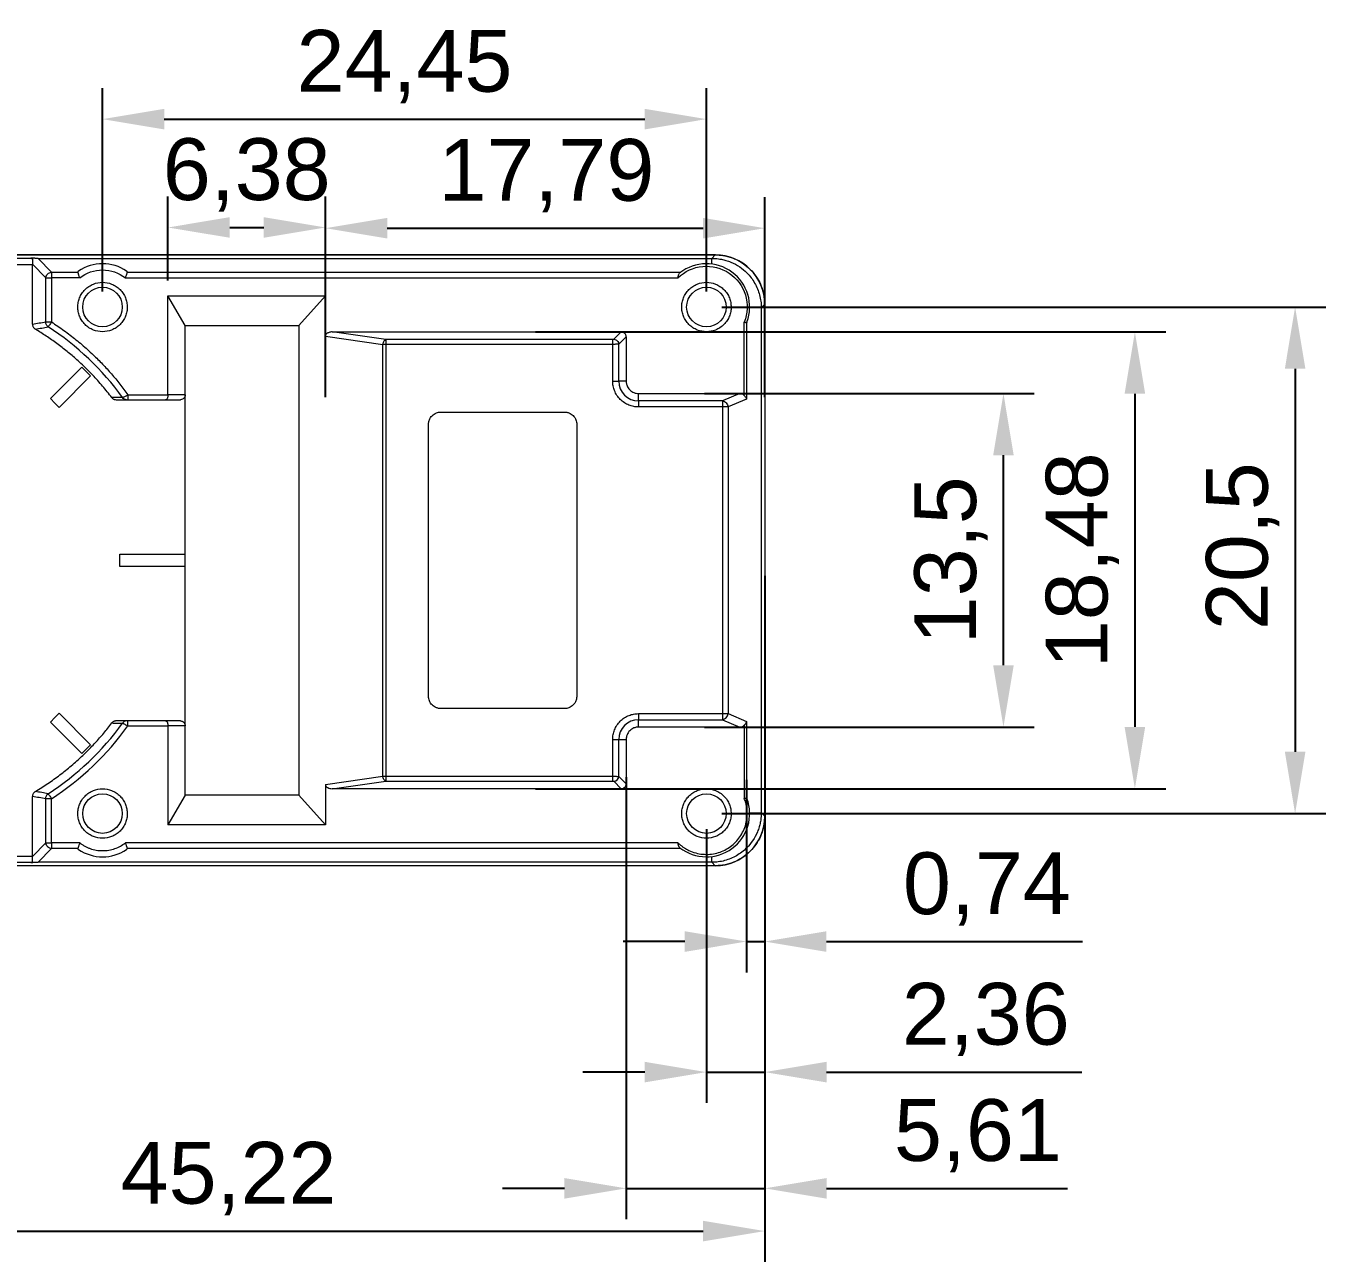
# Model space of a CAD drawing. Header units: millimetres. Extents: x 0 to 297, y 0 to 210.
# Drawn here: x 91 to 143.6, y 65.7 to 115.8 of the extents above; entities that cross this region are included whole.
import ezdxf

# ---------------------------------------------------------------- set-up
doc = ezdxf.new("R2010")
doc.units = ezdxf.units.MM
doc.layers.add('标注层', color=90, linetype='Continuous')
doc.styles.get("Standard").update_dxf_attribs({"font": 'arial.ttf'})
doc.dimstyles.new('ISO-25', dxfattribs={"dimtxt": 2.5, "dimasz": 2.5, "dimexe": 1.25, "dimexo": 0.625, "dimtad": 1, "dimtxsty": 'Standard', "dimcen": 2.5, "dimadec": 0, "dimazin": 0, "dimtfac": 1, "dimtmove": 0, "dimatfit": 3, "dimfxl": 0, "dimarcsym": 0})

# ---------------------------------------------------------------- blocks, each defined once
blk = doc.blocks.new('*D1')
at = {"layer": 'Defpoints', "color": 0, "transparency": 16777216}
for p in [(75.661, 94.146), (120.885, 94.146), (120.885, 67)]:
    blk.add_point(p, dxfattribs=at)
at = {"layer": '标注层', "color": 0, "lineweight": -2, "transparency": 16777216}
for p, q in [((75.661, 93.521), (75.661, 65.75)), ((120.885, 93.521), (120.885, 65.75)), ((78.161, 67), (118.385, 67))]:
    blk.add_line(p, q, dxfattribs=at)
at = {"layer": '标注层', "color": 0, "transparency": 16777216}
for points in [[(78.161, 67.417), (78.161, 66.583), (75.661, 67)], [(118.385, 67.417), (118.385, 66.583), (120.885, 67)]]:
    blk.add_solid(points, dxfattribs=at)
at = {"layer": '标注层', "color": 0, "transparency": 16777216, "insert": (99.176, 69.127), "char_height": 2.5, "attachment_point": 5}
blk.add_mtext('45,22', dxfattribs=at)
blk = doc.blocks.new('*D9')
at = {"layer": 'Defpoints', "color": 0, "transparency": 16777216}
for p in [(118.523, 112), (94.073, 104.396), (118.523, 104.396)]:
    blk.add_point(p, dxfattribs=at)
at = {"layer": '标注层', "color": 0, "lineweight": -2, "transparency": 16777216}
for p, q in [((94.073, 105.021), (94.073, 113.25)), ((118.523, 105.021), (118.523, 113.25)), ((96.573, 112), (116.023, 112))]:
    blk.add_line(p, q, dxfattribs=at)
at = {"layer": '标注层', "color": 0, "transparency": 16777216}
for points in [[(96.573, 112.417), (96.573, 111.583), (94.073, 112)], [(116.023, 112.417), (116.023, 111.583), (118.523, 112)]]:
    blk.add_solid(points, dxfattribs=at)
at = {"layer": '标注层', "color": 0, "transparency": 16777216, "insert": (106.298, 114.127), "char_height": 2.5, "attachment_point": 5}
blk.add_mtext('24,45', dxfattribs=at)
blk = doc.blocks.new('*D10')
at = {"layer": 'Defpoints', "color": 0, "transparency": 16777216}
for p in [(118.523, 104.396), (118.523, 83.896), (142.358, 83.896)]:
    blk.add_point(p, dxfattribs=at)
at = {"layer": '标注层', "color": 0, "lineweight": -2, "transparency": 16777216}
for p, q in [((119.148, 104.396), (143.608, 104.396)), ((142.358, 101.896), (142.358, 86.396)), ((119.148, 83.896), (143.608, 83.896))]:
    blk.add_line(p, q, dxfattribs=at)
at = {"layer": '标注层', "color": 0, "transparency": 16777216}
for points in [[(141.942, 101.896), (142.775, 101.896), (142.358, 104.396)], [(141.942, 86.396), (142.775, 86.396), (142.358, 83.896)]]:
    blk.add_solid(points, dxfattribs=at)
at = {"layer": '标注层', "color": 0, "transparency": 16777216, "insert": (140.231, 94.717), "char_height": 2.5, "attachment_point": 5, "rotation": 90}
blk.add_mtext('20,5', dxfattribs=at)
blk = doc.blocks.new('*D11')
at = {"layer": 'Defpoints', "color": 0, "transparency": 16777216}
for p in [(118.523, 83.896), (120.885, 83.896), (120.885, 73.434)]:
    blk.add_point(p, dxfattribs=at)
at = {"layer": '标注层', "color": 0, "lineweight": -2, "transparency": 16777216}
for p, q in [((118.523, 83.271), (118.523, 72.184)), ((120.885, 83.271), (120.885, 72.184)), ((116.023, 73.434), (113.523, 73.434)), ((118.523, 73.434), (120.885, 73.434)), ((123.385, 73.434), (133.726, 73.434))]:
    blk.add_line(p, q, dxfattribs=at)
at = {"layer": '标注层', "color": 0, "transparency": 16777216}
for points in [[(116.023, 73.851), (116.023, 73.018), (118.523, 73.434)], [(123.385, 73.851), (123.385, 73.018), (120.885, 73.434)]]:
    blk.add_solid(points, dxfattribs=at)
at = {"layer": '标注层', "color": 0, "transparency": 16777216, "insert": (129.834, 75.562), "char_height": 2.5, "attachment_point": 5}
blk.add_mtext('2,36', dxfattribs=at)
blk = doc.blocks.new('*D20')
at = {"layer": 'Defpoints', "color": 0, "transparency": 16777216}
for p in [(110.979, 103.388), (110.979, 84.903), (135.871, 84.903)]:
    blk.add_point(p, dxfattribs=at)
at = {"layer": '标注层', "color": 0, "lineweight": -2, "transparency": 16777216}
for p, q in [((111.604, 103.388), (137.121, 103.388)), ((135.871, 100.888), (135.871, 87.403)), ((111.604, 84.903), (137.121, 84.903))]:
    blk.add_line(p, q, dxfattribs=at)
at = {"layer": '标注层', "color": 0, "transparency": 16777216}
for points in [[(135.455, 100.888), (136.288, 100.888), (135.871, 103.388)], [(135.455, 87.403), (136.288, 87.403), (135.871, 84.903)]]:
    blk.add_solid(points, dxfattribs=at)
at = {"layer": '标注层', "color": 0, "transparency": 16777216, "insert": (133.744, 94.146), "char_height": 2.5, "attachment_point": 5, "rotation": 90}
blk.add_mtext('18,48', dxfattribs=at)
blk = doc.blocks.new('*D21')
at = {"layer": 'Defpoints', "color": 0, "transparency": 16777216}
for p in [(117.822, 100.896), (130.549, 100.896), (117.822, 87.396)]:
    blk.add_point(p, dxfattribs=at)
at = {"layer": '标注层', "color": 0, "lineweight": -2, "transparency": 16777216}
for p, q in [((118.447, 100.896), (131.799, 100.896)), ((130.549, 89.896), (130.549, 98.396)), ((118.447, 87.396), (131.799, 87.396))]:
    blk.add_line(p, q, dxfattribs=at)
at = {"layer": '标注层', "color": 0, "transparency": 16777216}
for points in [[(130.132, 98.396), (130.965, 98.396), (130.549, 100.896)], [(130.132, 89.896), (130.965, 89.896), (130.549, 87.396)]]:
    blk.add_solid(points, dxfattribs=at)
at = {"layer": '标注层', "color": 0, "transparency": 16777216, "insert": (128.421, 94.146), "char_height": 2.5, "attachment_point": 5, "rotation": 90}
blk.add_mtext('13,5', dxfattribs=at)
blk = doc.blocks.new('*D23')
at = {"layer": 'Defpoints', "color": 0, "transparency": 16777216}
for p in [(120.148, 85.882), (120.883, 85.882), (120.883, 78.718)]:
    blk.add_point(p, dxfattribs=at)
at = {"layer": '标注层', "color": 0, "lineweight": -2, "transparency": 16777216}
for p, q in [((120.148, 85.257), (120.148, 77.468)), ((120.883, 85.257), (120.883, 77.468)), ((117.648, 78.718), (115.148, 78.718)), ((120.148, 78.718), (120.883, 78.718)), ((123.383, 78.718), (133.745, 78.718))]:
    blk.add_line(p, q, dxfattribs=at)
at = {"layer": '标注层', "color": 0, "transparency": 16777216}
for points in [[(117.648, 79.134), (117.648, 78.301), (120.148, 78.718)], [(123.383, 79.134), (123.383, 78.301), (120.883, 78.718)]]:
    blk.add_solid(points, dxfattribs=at)
at = {"layer": '标注层', "color": 0, "transparency": 16777216, "insert": (129.878, 80.845), "char_height": 2.5, "attachment_point": 5}
blk.add_mtext('0,74', dxfattribs=at)
blk = doc.blocks.new('*D24')
at = {"layer": 'Defpoints', "color": 0, "transparency": 16777216}
for p in [(115.273, 85.998), (120.885, 85.998), (120.885, 68.73)]:
    blk.add_point(p, dxfattribs=at)
at = {"layer": '标注层', "color": 0, "lineweight": -2, "transparency": 16777216}
for p, q in [((115.273, 85.373), (115.273, 67.48)), ((120.885, 85.373), (120.885, 67.48)), ((112.773, 68.73), (110.273, 68.73)), ((115.273, 68.73), (120.885, 68.73)), ((123.385, 68.73), (133.146, 68.73))]:
    blk.add_line(p, q, dxfattribs=at)
at = {"layer": '标注层', "color": 0, "transparency": 16777216}
for points in [[(112.773, 69.146), (112.773, 68.313), (115.273, 68.73)], [(123.385, 69.146), (123.385, 68.313), (120.885, 68.73)]]:
    blk.add_solid(points, dxfattribs=at)
at = {"layer": '标注层', "color": 0, "transparency": 16777216, "insert": (129.515, 70.857), "char_height": 2.5, "attachment_point": 5}
blk.add_mtext('5,61', dxfattribs=at)
blk = doc.blocks.new('*D25')
at = {"layer": 'Defpoints', "color": 0, "transparency": 16777216}
for p in [(120.885, 107.586), (103.098, 100.124), (120.885, 100.124)]:
    blk.add_point(p, dxfattribs=at)
at = {"layer": '标注层', "color": 0, "lineweight": -2, "transparency": 16777216}
for p, q in [((103.098, 100.749), (103.098, 108.836)), ((120.885, 100.749), (120.885, 108.836)), ((105.598, 107.586), (118.385, 107.586))]:
    blk.add_line(p, q, dxfattribs=at)
at = {"layer": '标注层', "color": 0, "transparency": 16777216}
for points in [[(105.598, 108.003), (105.598, 107.169), (103.098, 107.586)], [(118.385, 108.003), (118.385, 107.169), (120.885, 107.586)]]:
    blk.add_solid(points, dxfattribs=at)
at = {"layer": '标注层', "color": 0, "transparency": 16777216, "insert": (112.045, 109.713), "char_height": 2.5, "attachment_point": 5}
blk.add_mtext('17,79', dxfattribs=at)
blk = doc.blocks.new('*D26')
at = {"layer": 'Defpoints', "color": 0, "transparency": 16777216}
for p in [(103.098, 107.615), (96.723, 104.846), (103.098, 104.846)]:
    blk.add_point(p, dxfattribs=at)
at = {"layer": '标注层', "color": 0, "lineweight": -2, "transparency": 16777216}
for p, q in [((96.723, 105.471), (96.723, 108.865)), ((103.098, 105.471), (103.098, 108.865)), ((99.223, 107.615), (100.598, 107.615))]:
    blk.add_line(p, q, dxfattribs=at)
at = {"layer": '标注层', "color": 0, "transparency": 16777216}
for points in [[(99.223, 108.032), (99.223, 107.199), (96.723, 107.615)], [(100.598, 108.032), (100.598, 107.199), (103.098, 107.615)]]:
    blk.add_solid(points, dxfattribs=at)
at = {"layer": '标注层', "color": 0, "transparency": 16777216, "insert": (99.911, 109.743), "char_height": 2.5, "attachment_point": 5}
blk.add_mtext('6,38', dxfattribs=at)

msp = doc.modelspace()

# ---------------------------------------------------------------- linework, layer by layer
at = {"color": 7, "linetype": 'Continuous', "lineweight": 15}
for p, q in [((79.155, 106.507), (118.885, 106.507)), ((118.883, 106.506), (79.156, 106.506)), ((79.212, 106.369), (91.175, 106.369)), ((91.466, 106.366), (92.004, 105.809)), ((91.466, 106.366), (118.744, 106.366)), ((118.744, 106.366), (118.883, 106.506)), ((118.744, 106.132), (118.744, 106.366)), ((86.023, 106.12), (91.235, 106.12)), ((91.234, 106.134), (91.772, 105.578)), ((91.234, 106.134), (91.235, 106.12)), ((91.235, 103.703), (91.235, 106.12)), ((92.004, 105.809), (93.074, 105.809)), ((95.073, 105.809), (117.491, 105.809)), ((91.772, 103.793), (91.772, 105.578)), ((91.864, 105.578), (92.004, 105.578)), ((92.004, 105.578), (92.004, 103.793)), ((93.15, 105.578), (92.004, 105.578)), ((94.996, 105.578), (117.372, 105.578)), ((96.723, 104.846), (103.098, 104.846)), ((96.723, 100.846), (96.723, 104.846)), ((97.423, 103.646), (96.723, 104.846)), ((102.023, 103.646), (103.098, 104.846)), ((103.098, 103.212), (103.098, 104.846)), ((120.744, 104.366), (120.273, 104.366)), ((120.744, 104.366), (120.883, 104.506)), ((120.744, 104.366), (120.744, 83.925)), ((120.883, 104.506), (120.883, 83.785)), ((120.885, 104.507), (120.885, 83.784)), ((120.056, 100.821), (120.056, 103.784)), ((120.148, 103.767), (120.148, 100.67)), ((97.423, 100.846), (97.423, 103.646)), ((97.423, 103.646), (102.023, 103.646)), ((102.023, 103.646), (102.023, 84.646)), ((103.098, 103.212), (105.418, 102.885)), ((105.543, 103.082), (103.375, 103.388)), ((103.375, 103.388), (115.076, 103.388)), ((115.076, 103.388), (114.778, 103.089)), ((114.975, 102.892), (115.273, 103.191)), ((115.273, 103.191), (115.273, 101.396)), ((105.418, 85.406), (105.418, 102.885)), ((114.728, 103.082), (105.543, 103.082)), ((105.543, 102.885), (105.543, 85.406)), ((114.728, 102.885), (105.543, 102.885)), ((114.728, 101.396), (114.728, 102.885)), ((114.975, 101.396), (114.975, 102.892)), ((91.964, 100.69), (93.233, 101.96)), ((93.587, 101.606), (92.317, 100.336)), ((93.233, 101.96), (93.587, 101.606)), ((114.728, 101.396), (114.975, 101.396)), ((115.273, 101.396), (114.975, 101.396)), ((92.137, 100.51), (91.964, 100.69)), ((95.101, 100.846), (96.723, 100.846)), ((95.101, 100.646), (96.628, 100.646)), ((96.628, 100.646), (97.223, 100.646)), ((97.423, 100.846), (96.723, 100.846)), ((97.423, 94.396), (97.423, 100.846)), ((115.773, 100.597), (115.773, 100.896)), ((115.773, 100.896), (119.87, 100.896)), ((119.169, 100.597), (115.773, 100.597)), ((115.773, 100.597), (115.773, 100.351)), ((119.87, 100.896), (119.169, 100.597)), ((120.148, 100.67), (119.4, 100.351)), ((92.317, 100.336), (92.137, 100.51)), ((107.773, 100.146), (112.773, 100.146)), ((119.169, 100.351), (115.773, 100.351)), ((119.169, 100.512), (119.169, 100.351)), ((119.169, 100.351), (119.169, 87.94)), ((119.4, 100.351), (119.4, 87.94)), ((107.273, 88.646), (107.273, 99.646)), ((113.273, 99.646), (113.273, 88.646)), ((94.773, 94.396), (97.423, 94.396)), ((94.773, 93.896), (94.773, 94.396)), ((97.423, 93.896), (97.423, 94.396)), ((97.423, 93.896), (94.773, 93.896)), ((97.423, 87.446), (97.423, 93.896)), ((92.137, 87.782), (92.317, 87.955)), ((92.317, 87.955), (93.587, 86.685)), ((112.773, 88.146), (107.773, 88.146)), ((115.773, 87.94), (119.169, 87.94)), ((115.773, 87.94), (115.773, 87.694)), ((119.4, 87.94), (120.148, 87.622)), ((91.964, 87.602), (92.137, 87.782)), ((93.233, 86.332), (91.964, 87.602)), ((96.628, 87.646), (95.101, 87.646)), ((95.101, 87.446), (95.101, 87.646)), ((95.101, 87.446), (96.723, 87.446)), ((97.223, 87.646), (96.628, 87.646)), ((96.723, 87.446), (96.723, 83.446)), ((97.423, 87.446), (96.723, 87.446)), ((97.423, 84.646), (97.423, 87.446)), ((115.773, 87.694), (119.169, 87.694)), ((115.773, 87.396), (115.773, 87.694)), ((119.87, 87.396), (115.773, 87.396)), ((119.169, 87.694), (119.87, 87.396)), ((120.056, 87.47), (120.056, 84.507)), ((120.148, 87.622), (120.148, 84.524)), ((114.728, 86.896), (114.975, 86.896)), ((114.728, 85.406), (114.728, 86.896)), ((114.975, 85.399), (114.975, 86.896)), ((114.975, 86.896), (115.273, 86.896)), ((115.273, 86.896), (115.273, 85.1)), ((93.587, 86.685), (93.233, 86.332)), ((103.098, 85.079), (105.418, 85.406)), ((105.543, 85.406), (105.543, 85.278)), ((105.543, 85.406), (114.728, 85.406)), ((114.728, 85.209), (114.728, 85.406)), ((115.273, 85.1), (114.975, 85.399)), ((103.098, 85.079), (103.098, 83.446)), ((103.375, 84.903), (105.543, 85.209)), ((115.076, 84.903), (103.375, 84.903)), ((105.543, 85.209), (114.728, 85.209)), ((114.778, 85.202), (115.076, 84.903)), ((91.235, 82.172), (91.235, 84.588)), ((91.772, 82.713), (91.772, 84.498)), ((92.004, 82.713), (92.004, 84.498)), ((97.423, 84.646), (96.723, 83.446)), ((102.023, 84.646), (97.423, 84.646)), ((103.098, 83.446), (102.023, 84.646)), ((120.273, 83.925), (120.744, 83.925)), ((120.883, 83.785), (120.744, 83.925)), ((103.098, 83.446), (96.723, 83.446)), ((91.234, 82.157), (91.772, 82.713)), ((93.15, 82.713), (92.004, 82.713)), ((117.372, 82.713), (94.996, 82.713)), ((86.023, 82.172), (91.235, 82.172)), ((91.235, 82.172), (91.234, 82.157)), ((92.004, 82.482), (91.466, 81.925)), ((93.074, 82.482), (92.004, 82.482)), ((117.491, 82.482), (95.073, 82.482)), ((118.744, 81.925), (118.744, 82.16)), ((118.885, 81.784), (79.155, 81.784)), ((118.883, 81.786), (79.156, 81.786)), ((91.175, 81.922), (79.212, 81.922)), ((118.744, 81.925), (91.466, 81.925)), ((118.744, 81.925), (118.883, 81.786))]:
    msp.add_line(p, q, dxfattribs=at)
for centre in [(94.073, 104.396), (118.523, 104.396), (94.073, 83.896), (118.523, 83.896)]:
    msp.add_circle(centre, 0.8, dxfattribs=at)
for centre, radius, start, end in [((94.073, 104.396), 1.75, 56.1234, 123.8766), ((118.523, 104.396), 1.75, 339.6542, 127.8229), ((85.773, 94.146), 11.243, 35.8627, 57.1445), ((105.712, 102.863), 0.294, 148.6842, 175.6565), ((115.773, 101.396), 0.799, 180, 270), ((119.128, 87.958), 0.272, 316.9293, 356.3446), ((85.773, 94.146), 11.243, 302.8555, 324.1373), ((95.043, 87.458), 0.187, 90.4874, 147.5346), ((115.773, 86.896), 0.799, 90, 180), ((114.77, 85.406), 0.204, 271.9982, 358.0018), ((118.523, 83.896), 1.75, 232.1771, 20.3458), ((92.045, 82.754), 0.274, 224.733, 261.3298), ((94.073, 83.896), 1.75, 236.1234, 303.8766)]:
    msp.add_arc(centre, radius, start, end, dxfattribs=at)
for centre, major_axis in [((118.885, 104.507), (1.414, 1.414)), ((118.885, 83.784), (1.414, -1.414))]:
    msp.add_ellipse(centre, major_axis=major_axis, ratio=0.999924, start_param=5.497825, end_param=7.068545, dxfattribs=at)
for points, knots in [([(91.175, 106.369), (91.185, 106.369), (91.203, 106.367), (91.219, 106.357), (91.228, 106.349), (91.233, 106.342), (91.24, 106.328), (91.246, 106.293), (91.24, 106.24), (91.235, 106.181), (91.235, 106.15), (91.234, 106.134)], [0, 0, 0, 0, 0.134717, 0.255492, 0.288986, 0.322582, 0.38909, 0.515518, 0.759584, 0.878669, 1, 1, 1, 1]), ([(91.466, 106.366), (91.454, 106.366), (91.43, 106.366), (91.396, 106.365), (91.361, 106.365), (91.324, 106.367), (91.277, 106.368), (91.225, 106.369), (91.192, 106.369), (91.175, 106.369)], [0, 0, 0, 0, 0.088195, 0.179554, 0.277317, 0.392991, 0.557249, 0.776162, 1, 1, 1, 1]), ([(118.744, 106.366), (118.789, 106.365), (118.919, 106.362), (119.111, 106.336), (119.321, 106.284), (119.574, 106.195), (119.867, 106.037), (120.137, 105.813), (120.335, 105.587), (120.48, 105.369), (120.597, 105.134), (120.68, 104.885), (120.734, 104.628), (120.74, 104.454), (120.744, 104.366)], [0, 0, 0, 0, 0.042938, 0.124961, 0.184087, 0.24994, 0.38056, 0.499752, 0.583125, 0.666499, 0.749873, 0.833247, 0.916623, 1, 1, 1, 1]), ([(118.883, 106.506), (118.935, 106.505), (119.037, 106.503), (119.188, 106.486), (119.35, 106.456), (119.524, 106.406), (119.758, 106.311), (120.027, 106.159), (120.305, 105.928), (120.537, 105.65), (120.688, 105.381), (120.783, 105.146), (120.84, 104.948), (120.876, 104.735), (120.881, 104.583), (120.883, 104.506)], [0, 0, 0, 0, 0.049444, 0.09758, 0.144682, 0.206455, 0.270169, 0.385967, 0.500021, 0.61391, 0.729873, 0.793429, 0.85536, 0.926277, 1, 1, 1, 1]), ([(91.772, 105.578), (91.78, 105.634), (91.808, 105.689), (91.892, 105.773), (91.948, 105.801), (92.004, 105.809)], [0, 0, 0, 0, 0.5, 0.5, 1, 1, 1, 1]), ([(92.004, 105.809), (92.004, 105.79), (92.004, 105.758), (92.004, 105.676), (92.004, 105.627), (92.004, 105.578)], [0, 0, 0, 0, 0.5, 0.5, 1, 1, 1, 1]), ([(93.098, 105.849), (93.089, 105.842), (93.073, 105.829), (93.073, 105.816), (93.074, 105.809)], [0, 0, 0, 0, 0.5273851, 1, 1, 1, 1]), ([(93.15, 105.578), (93.144, 105.595), (93.133, 105.628), (93.118, 105.673), (93.105, 105.713), (93.095, 105.747), (93.086, 105.774), (93.079, 105.794), (93.075, 105.804), (93.074, 105.809)], [0, 0, 0, 0, 0.174962, 0.33907, 0.492396, 0.635026, 0.76707, 0.888668, 1, 1, 1, 1]), ([(93.15, 105.578), (93.414, 105.784), (93.739, 105.896), (94.408, 105.896), (94.733, 105.784), (94.996, 105.578)], [0, 0, 0, 0, 0.5, 0.5, 1, 1, 1, 1]), ([(95.073, 105.809), (95.07, 105.802), (95.065, 105.787), (95.054, 105.753), (95.038, 105.706), (95.019, 105.646), (95.004, 105.601), (94.996, 105.578)], [0, 0, 0, 0, 0.158782, 0.337814, 0.537513, 0.758172, 1, 1, 1, 1]), ([(95.073, 105.809), (95.073, 105.813), (95.074, 105.822), (95.066, 105.836), (95.054, 105.844), (95.049, 105.849)], [0, 0, 0, 0, 0.3109052, 0.6408635, 1, 1, 1, 1]), ([(117.372, 105.578), (117.643, 105.842), (117.996, 106.004), (118.749, 106.073), (119.126, 105.977), (119.754, 105.557), (119.987, 105.246), (120.211, 104.524), (120.196, 104.135), (120.056, 103.784)], [0, 0, 0, 0, 0.25, 0.25, 0.5, 0.5, 0.75, 0.75, 1, 1, 1, 1]), ([(93.073, 104.396), (93.074, 104.427), (93.076, 104.49), (93.089, 104.583), (93.111, 104.675), (93.154, 104.799), (93.231, 104.949), (93.361, 105.107), (93.52, 105.238), (93.753, 105.358), (94.073, 105.42), (94.393, 105.358), (94.626, 105.238), (94.785, 105.108), (94.915, 104.949), (95.006, 104.771), (95.063, 104.584), (95.07, 104.459), (95.073, 104.396)], [0, 0, 0, 0, 0.030166, 0.060083, 0.090022, 0.12025, 0.185225, 0.25037, 0.315344, 0.38049, 0.500065, 0.619641, 0.684615, 0.749761, 0.814735, 0.87988, 0.939898, 1, 1, 1, 1]), ([(117.372, 105.578), (117.374, 105.594), (117.378, 105.623), (117.386, 105.662), (117.397, 105.704), (117.416, 105.745), (117.439, 105.767), (117.45, 105.778)], [0, 0, 0, 0, 0.190296, 0.356994, 0.500575, 0.759675, 1, 1, 1, 1]), ([(117.523, 104.396), (117.524, 104.427), (117.526, 104.49), (117.539, 104.583), (117.561, 104.675), (117.604, 104.799), (117.681, 104.949), (117.811, 105.107), (117.97, 105.238), (118.203, 105.358), (118.523, 105.42), (118.843, 105.358), (119.076, 105.238), (119.235, 105.108), (119.365, 104.949), (119.456, 104.771), (119.513, 104.584), (119.52, 104.459), (119.523, 104.396)], [0, 0, 0, 0, 0.030166, 0.060083, 0.090022, 0.12025, 0.185225, 0.25037, 0.315344, 0.38049, 0.500065, 0.619641, 0.684615, 0.749761, 0.814735, 0.87988, 0.939898, 1, 1, 1, 1]), ([(95.073, 104.396), (95.072, 104.364), (95.071, 104.301), (95.057, 104.208), (95.035, 104.116), (94.993, 103.993), (94.915, 103.843), (94.785, 103.684), (94.626, 103.554), (94.393, 103.433), (94.073, 103.371), (93.753, 103.433), (93.52, 103.554), (93.361, 103.684), (93.231, 103.843), (93.14, 104.02), (93.083, 104.207), (93.076, 104.333), (93.073, 104.396)], [0, 0, 0, 0, 0.030166, 0.060083, 0.090022, 0.12025, 0.185225, 0.25037, 0.315344, 0.38049, 0.500065, 0.619641, 0.684615, 0.749761, 0.814735, 0.87988, 0.939898, 1, 1, 1, 1]), ([(119.523, 104.396), (119.522, 104.364), (119.521, 104.301), (119.507, 104.208), (119.485, 104.116), (119.443, 103.993), (119.365, 103.843), (119.235, 103.684), (119.076, 103.554), (118.843, 103.433), (118.523, 103.371), (118.203, 103.433), (117.97, 103.554), (117.811, 103.684), (117.681, 103.843), (117.59, 104.02), (117.533, 104.207), (117.526, 104.333), (117.523, 104.396)], [0, 0, 0, 0, 0.0301662, 0.0600835, 0.0900217, 0.1202503, 0.1852247, 0.25037, 0.3153444, 0.3804898, 0.5000653, 0.6196409, 0.6846152, 0.7497605, 0.814735, 0.8798803, 0.9398985, 1, 1, 1, 1]), ([(91.235, 103.703), (91.324, 103.719), (91.503, 103.752), (91.682, 103.779), (91.772, 103.793)], [0, 0, 0, 0, 0.499008, 1, 1, 1, 1]), ([(91.235, 103.703), (91.236, 103.688), (91.237, 103.657), (91.252, 103.612), (91.277, 103.568), (91.311, 103.528), (91.34, 103.508), (91.354, 103.498)], [0, 0, 0, 0, 0.180731, 0.373515, 0.576415, 0.786429, 1, 1, 1, 1]), ([(91.873, 103.591), (91.844, 103.613), (91.818, 103.643), (91.782, 103.715), (91.773, 103.755), (91.772, 103.793)], [0, 0, 0, 0, 0.5, 0.5, 1, 1, 1, 1]), ([(91.772, 103.793), (91.79, 103.793), (91.823, 103.793), (91.905, 103.793), (91.954, 103.793), (92.004, 103.793)], [0, 0, 0, 0, 0.5, 0.5, 1, 1, 1, 1]), ([(92.004, 103.793), (92.09, 103.737), (92.261, 103.624), (92.512, 103.447), (92.758, 103.264), (92.999, 103.074), (93.235, 102.878), (93.466, 102.675), (93.748, 102.414), (94.075, 102.088), (94.437, 101.691), (94.781, 101.278), (94.994, 100.99), (95.101, 100.846)], [0, 0, 0, 0, 0.071543, 0.142964, 0.214313, 0.285641, 0.357, 0.428441, 0.500015, 0.625125, 0.749975, 0.874842, 1, 1, 1, 1]), ([(120.056, 103.784), (120.065, 103.783), (120.083, 103.779), (120.107, 103.774), (120.126, 103.771), (120.139, 103.768), (120.145, 103.767), (120.148, 103.767)], [0, 0, 0, 0, 0.238784, 0.45816, 0.658117, 0.838696, 1, 1, 1, 1]), ([(120.164, 103.787), (120.162, 103.781), (120.157, 103.77), (120.151, 103.768), (120.148, 103.767)], [0, 0, 0, 0, 0.552302, 1, 1, 1, 1]), ([(91.354, 103.498), (91.44, 103.514), (91.613, 103.547), (91.786, 103.576), (91.873, 103.591)], [0, 0, 0, 0, 0.495595, 1, 1, 1, 1]), ([(94.449, 100.729), (94.388, 100.808), (94.267, 100.966), (94.076, 101.195), (93.88, 101.42), (93.678, 101.639), (93.47, 101.853), (93.256, 102.061), (92.981, 102.314), (92.64, 102.605), (92.227, 102.924), (91.799, 103.224), (91.503, 103.407), (91.354, 103.498)], [0, 0, 0, 0, 0.0715492, 0.1429694, 0.2143142, 0.2856375, 0.356993, 0.4284345, 0.5000158, 0.6251316, 0.7499752, 0.8748352, 1, 1, 1, 1]), ([(103.375, 103.388), (103.351, 103.387), (103.306, 103.385), (103.244, 103.37), (103.193, 103.349), (103.154, 103.324), (103.124, 103.296), (103.102, 103.259), (103.1, 103.228), (103.098, 103.212)], [0, 0, 0, 0, 0.1971778, 0.3723928, 0.5262817, 0.6518171, 0.7495699, 0.869343, 1, 1, 1, 1]), ([(115.273, 103.191), (115.272, 103.206), (115.27, 103.235), (115.255, 103.278), (115.232, 103.315), (115.2, 103.347), (115.163, 103.37), (115.121, 103.385), (115.091, 103.387), (115.076, 103.388)], [0, 0, 0, 0, 0.14373, 0.286588, 0.428921, 0.571079, 0.713412, 0.85627, 1, 1, 1, 1]), ([(105.543, 103.082), (105.543, 103.074), (105.543, 103.049), (105.543, 102.978), (105.543, 102.932), (105.543, 102.885)], [0, 0, 0, 0, 0.5, 0.5, 1, 1, 1, 1]), ([(114.728, 102.885), (114.728, 102.932), (114.728, 102.978), (114.728, 103.049), (114.728, 103.074), (114.728, 103.082)], [0, 0, 0, 0, 0.5, 0.5, 1, 1, 1, 1]), ([(114.975, 102.892), (114.971, 102.892), (114.963, 102.891), (114.939, 102.889), (114.91, 102.888), (114.875, 102.887), (114.839, 102.886), (114.801, 102.886), (114.764, 102.885), (114.74, 102.885), (114.728, 102.885)], [0, 0, 0, 0, 0.148834, 0.2908608, 0.4260786, 0.554486, 0.676082, 0.7908662, 0.8988386, 1, 1, 1, 1]), ([(114.778, 103.089), (114.828, 103.088), (114.879, 103.066), (114.951, 102.993), (114.973, 102.943), (114.975, 102.892)], [0, 0, 0, 0, 0.5, 0.5, 1, 1, 1, 1]), ([(115.773, 100.351), (115.74, 100.352), (115.675, 100.353), (115.577, 100.368), (115.481, 100.391), (115.352, 100.435), (115.195, 100.516), (115.03, 100.652), (114.893, 100.818), (114.798, 101.004), (114.739, 101.199), (114.732, 101.33), (114.728, 101.396)], [0, 0, 0, 0, 0.060262, 0.120024, 0.179827, 0.240208, 0.370006, 0.50013, 0.629928, 0.760053, 0.879947, 1, 1, 1, 1]), ([(115.273, 101.396), (115.274, 101.375), (115.275, 101.333), (115.288, 101.271), (115.311, 101.199), (115.352, 101.119), (115.417, 101.04), (115.497, 100.975), (115.585, 100.929), (115.679, 100.901), (115.742, 100.897), (115.773, 100.896)], [0, 0, 0, 0, 0.080115, 0.159741, 0.240152, 0.369781, 0.500092, 0.629721, 0.760033, 0.87985, 1, 1, 1, 1]), ([(94.885, 100.733), (94.812, 100.732), (94.668, 100.731), (94.522, 100.73), (94.449, 100.729)], [0, 0, 0, 0, 0.505289, 1, 1, 1, 1]), ([(94.449, 100.729), (94.459, 100.718), (94.48, 100.693), (94.516, 100.671), (94.562, 100.651), (94.596, 100.648), (94.621, 100.646)], [0, 0, 0, 0, 0.2282713, 0.4902442, 0.6279301, 1, 1, 1, 1]), ([(94.885, 100.733), (94.89, 100.735), (94.9, 100.74), (94.929, 100.755), (94.972, 100.778), (95.031, 100.809), (95.077, 100.833), (95.101, 100.846)], [0, 0, 0, 0, 0.152952, 0.329366, 0.52932, 0.752857, 1, 1, 1, 1]), ([(95.042, 100.646), (95.012, 100.646), (94.981, 100.653), (94.925, 100.684), (94.902, 100.707), (94.885, 100.733)], [0, 0, 0, 0, 0.5, 0.5, 1, 1, 1, 1]), ([(95.101, 100.846), (95.101, 100.793), (95.101, 100.741), (95.101, 100.667), (95.101, 100.646), (95.101, 100.646)], [0, 0, 0, 0, 0.5, 0.5, 1, 1, 1, 1]), ([(96.723, 100.846), (96.723, 100.833), (96.722, 100.809), (96.717, 100.772), (96.709, 100.738), (96.694, 100.699), (96.669, 100.657), (96.643, 100.65), (96.628, 100.646)], [0, 0, 0, 0, 0.110723, 0.225295, 0.344497, 0.469019, 0.689363, 1, 1, 1, 1]), ([(97.423, 100.846), (97.422, 100.833), (97.421, 100.808), (97.41, 100.771), (97.392, 100.736), (97.362, 100.698), (97.307, 100.657), (97.254, 100.65), (97.223, 100.646)], [0, 0, 0, 0, 0.114767, 0.233259, 0.355944, 0.483245, 0.698909, 1, 1, 1, 1]), ([(119.169, 100.597), (119.227, 100.593), (119.285, 100.565), (119.369, 100.474), (119.396, 100.413), (119.4, 100.351)], [0, 0, 0, 0, 0.5, 0.5, 1, 1, 1, 1]), ([(119.87, 100.896), (119.888, 100.895), (119.923, 100.893), (119.973, 100.879), (120.018, 100.855), (120.043, 100.833), (120.056, 100.821)], [0, 0, 0, 0, 0.2618187, 0.5089931, 0.7515307, 1, 1, 1, 1]), ([(120.148, 100.67), (120.143, 100.686), (120.134, 100.714), (120.11, 100.755), (120.086, 100.789), (120.065, 100.811), (120.056, 100.821)], [0, 0, 0, 0, 0.314237, 0.534911, 0.784955, 1, 1, 1, 1]), ([(107.273, 99.646), (107.274, 99.667), (107.275, 99.708), (107.288, 99.77), (107.311, 99.842), (107.352, 99.922), (107.417, 100.001), (107.497, 100.067), (107.585, 100.112), (107.679, 100.141), (107.742, 100.144), (107.773, 100.146)], [0, 0, 0, 0, 0.080115, 0.159741, 0.240152, 0.369781, 0.500092, 0.629721, 0.760033, 0.87985, 1, 1, 1, 1]), ([(112.773, 100.146), (112.794, 100.145), (112.836, 100.143), (112.898, 100.131), (112.97, 100.108), (113.05, 100.067), (113.129, 100.002), (113.194, 99.922), (113.24, 99.833), (113.268, 99.74), (113.272, 99.677), (113.273, 99.646)], [0, 0, 0, 0, 0.080115, 0.159741, 0.240152, 0.369781, 0.500092, 0.629721, 0.760033, 0.87985, 1, 1, 1, 1]), ([(119.4, 100.351), (119.381, 100.351), (119.349, 100.351), (119.267, 100.351), (119.218, 100.351), (119.169, 100.351)], [0, 0, 0, 0, 0.5, 0.5, 1, 1, 1, 1]), ([(107.773, 88.146), (107.752, 88.146), (107.71, 88.148), (107.649, 88.16), (107.576, 88.184), (107.497, 88.225), (107.417, 88.29), (107.352, 88.369), (107.307, 88.458), (107.278, 88.551), (107.275, 88.614), (107.273, 88.646)], [0, 0, 0, 0, 0.080115, 0.159741, 0.240152, 0.369781, 0.500092, 0.629721, 0.760033, 0.87985, 1, 1, 1, 1]), ([(113.273, 88.646), (113.272, 88.625), (113.271, 88.583), (113.259, 88.521), (113.235, 88.449), (113.194, 88.369), (113.129, 88.29), (113.05, 88.225), (112.961, 88.179), (112.867, 88.151), (112.805, 88.147), (112.773, 88.146)], [0, 0, 0, 0, 0.080115, 0.159741, 0.240152, 0.369781, 0.500092, 0.629721, 0.760033, 0.87985, 1, 1, 1, 1]), ([(114.728, 86.896), (114.729, 86.929), (114.731, 86.994), (114.745, 87.092), (114.768, 87.187), (114.813, 87.317), (114.893, 87.473), (115.029, 87.639), (115.195, 87.775), (115.381, 87.871), (115.576, 87.93), (115.707, 87.937), (115.773, 87.94)], [0, 0, 0, 0, 0.060262, 0.120024, 0.179827, 0.240208, 0.370006, 0.50013, 0.629928, 0.760053, 0.879947, 1, 1, 1, 1]), ([(119.169, 87.94), (119.169, 87.931), (119.169, 87.914), (119.169, 87.87), (119.169, 87.815), (119.169, 87.756), (119.17, 87.713), (119.169, 87.701), (119.169, 87.694)], [0, 0, 0, 0, 0.077959, 0.150093, 0.381725, 0.582014, 0.789658, 1, 1, 1, 1]), ([(119.169, 87.94), (119.218, 87.94), (119.267, 87.94), (119.349, 87.94), (119.381, 87.94), (119.4, 87.94)], [0, 0, 0, 0, 0.5, 0.5, 1, 1, 1, 1]), ([(91.354, 84.793), (91.439, 84.845), (91.61, 84.949), (91.859, 85.112), (92.104, 85.282), (92.345, 85.459), (92.58, 85.642), (92.81, 85.832), (93.092, 86.077), (93.419, 86.383), (93.782, 86.759), (94.128, 87.15), (94.342, 87.425), (94.449, 87.562)], [0, 0, 0, 0, 0.071549, 0.142969, 0.214314, 0.285637, 0.356993, 0.428435, 0.500016, 0.625132, 0.749975, 0.874835, 1, 1, 1, 1]), ([(94.621, 87.646), (94.607, 87.645), (94.582, 87.644), (94.552, 87.635), (94.534, 87.628), (94.51, 87.617), (94.48, 87.598), (94.459, 87.574), (94.449, 87.562)], [0, 0, 0, 0, 0.2138937, 0.3723449, 0.4711361, 0.5090801, 0.7714815, 1, 1, 1, 1]), ([(94.449, 87.562), (94.522, 87.562), (94.668, 87.561), (94.812, 87.559), (94.885, 87.559)], [0, 0, 0, 0, 0.494712, 1, 1, 1, 1]), ([(94.885, 87.559), (94.889, 87.557), (94.897, 87.553), (94.917, 87.542), (94.952, 87.524), (95.012, 87.492), (95.07, 87.462), (95.101, 87.446)], [0, 0, 0, 0, 0.128901, 0.266841, 0.413698, 0.677561, 1, 1, 1, 1]), ([(96.628, 87.646), (96.635, 87.645), (96.647, 87.643), (96.664, 87.632), (96.677, 87.618), (96.688, 87.601), (96.703, 87.572), (96.719, 87.522), (96.722, 87.47), (96.723, 87.446)], [0, 0, 0, 0, 0.135997, 0.257316, 0.363986, 0.456052, 0.533592, 0.775942, 1, 1, 1, 1]), ([(97.223, 87.646), (97.237, 87.645), (97.262, 87.643), (97.297, 87.633), (97.325, 87.619), (97.348, 87.603), (97.38, 87.574), (97.415, 87.523), (97.42, 87.471), (97.423, 87.446)], [0, 0, 0, 0, 0.131594, 0.249312, 0.353165, 0.443176, 0.519388, 0.767965, 1, 1, 1, 1]), ([(115.773, 87.396), (115.752, 87.395), (115.71, 87.393), (115.649, 87.381), (115.576, 87.358), (115.497, 87.317), (115.417, 87.252), (115.352, 87.172), (115.307, 87.083), (115.278, 86.99), (115.275, 86.927), (115.273, 86.896)], [0, 0, 0, 0, 0.080115, 0.159741, 0.240152, 0.369781, 0.500092, 0.629721, 0.760033, 0.87985, 1, 1, 1, 1]), ([(119.87, 87.396), (119.885, 87.396), (119.915, 87.398), (119.958, 87.409), (119.996, 87.425), (120.029, 87.445), (120.047, 87.462), (120.056, 87.47)], [0, 0, 0, 0, 0.225072, 0.437218, 0.636791, 0.824214, 1, 1, 1, 1]), ([(120.148, 87.622), (120.144, 87.608), (120.135, 87.582), (120.116, 87.546), (120.095, 87.516), (120.075, 87.491), (120.062, 87.477), (120.056, 87.47)], [0, 0, 0, 0, 0.26191, 0.492723, 0.692543, 0.861539, 1, 1, 1, 1]), ([(105.543, 85.209), (105.513, 85.216), (105.483, 85.24), (105.438, 85.311), (105.422, 85.359), (105.418, 85.406)], [0, 0, 0, 0, 0.5, 0.5, 1, 1, 1, 1]), ([(114.728, 85.406), (114.744, 85.406), (114.777, 85.406), (114.827, 85.405), (114.877, 85.404), (114.921, 85.403), (114.958, 85.401), (114.969, 85.4), (114.975, 85.399)], [0, 0, 0, 0, 0.13657, 0.285185, 0.445843, 0.618536, 0.803259, 1, 1, 1, 1]), ([(91.354, 84.793), (91.342, 84.785), (91.318, 84.769), (91.287, 84.737), (91.263, 84.702), (91.247, 84.664), (91.236, 84.626), (91.235, 84.6), (91.235, 84.588)], [0, 0, 0, 0, 0.178127, 0.354208, 0.526143, 0.692003, 0.85027, 1, 1, 1, 1]), ([(91.873, 84.701), (91.786, 84.715), (91.613, 84.744), (91.44, 84.777), (91.354, 84.793)], [0, 0, 0, 0, 0.504575, 1, 1, 1, 1]), ([(93.073, 83.896), (93.074, 83.927), (93.076, 83.99), (93.089, 84.083), (93.111, 84.175), (93.154, 84.299), (93.231, 84.449), (93.361, 84.607), (93.52, 84.738), (93.753, 84.858), (94.073, 84.92), (94.393, 84.858), (94.626, 84.738), (94.785, 84.608), (94.915, 84.449), (95.006, 84.271), (95.063, 84.084), (95.07, 83.959), (95.073, 83.896)], [0, 0, 0, 0, 0.030166, 0.060083, 0.090022, 0.12025, 0.185225, 0.25037, 0.315344, 0.38049, 0.500065, 0.619641, 0.684615, 0.749761, 0.814735, 0.87988, 0.939898, 1, 1, 1, 1]), ([(103.098, 85.079), (103.099, 85.068), (103.1, 85.047), (103.11, 85.019), (103.127, 84.992), (103.154, 84.967), (103.202, 84.937), (103.277, 84.909), (103.34, 84.905), (103.375, 84.903)], [0, 0, 0, 0, 0.088962, 0.171787, 0.251128, 0.348844, 0.474423, 0.712844, 1, 1, 1, 1]), ([(115.076, 84.903), (115.091, 84.904), (115.121, 84.906), (115.163, 84.921), (115.2, 84.945), (115.232, 84.976), (115.255, 85.014), (115.27, 85.056), (115.272, 85.086), (115.273, 85.1)], [0, 0, 0, 0, 0.14373, 0.286588, 0.428921, 0.571079, 0.713412, 0.85627, 1, 1, 1, 1]), ([(117.523, 83.896), (117.524, 83.927), (117.526, 83.99), (117.539, 84.083), (117.561, 84.175), (117.604, 84.299), (117.681, 84.449), (117.811, 84.607), (117.97, 84.738), (118.203, 84.858), (118.523, 84.92), (118.843, 84.858), (119.076, 84.738), (119.235, 84.608), (119.365, 84.449), (119.456, 84.271), (119.513, 84.084), (119.52, 83.959), (119.523, 83.896)], [0, 0, 0, 0, 0.030166, 0.060083, 0.090022, 0.12025, 0.185225, 0.25037, 0.315344, 0.38049, 0.500065, 0.619641, 0.684615, 0.749761, 0.814735, 0.87988, 0.939898, 1, 1, 1, 1]), ([(91.772, 84.498), (91.682, 84.512), (91.503, 84.54), (91.324, 84.572), (91.235, 84.588)], [0, 0, 0, 0, 0.5011888, 1, 1, 1, 1]), ([(92.004, 84.498), (91.954, 84.498), (91.905, 84.498), (91.823, 84.498), (91.79, 84.498), (91.772, 84.498)], [0, 0, 0, 0, 0.5, 0.5, 1, 1, 1, 1]), ([(91.873, 84.701), (91.881, 84.689), (91.898, 84.662), (91.945, 84.59), (91.974, 84.544), (92.004, 84.498)], [0, 0, 0, 0, 0.5, 0.5, 1, 1, 1, 1]), ([(117.372, 82.713), (117.399, 82.688), (117.452, 82.639), (117.537, 82.571), (117.626, 82.509), (117.72, 82.453), (117.87, 82.376), (118.086, 82.295), (118.372, 82.244), (118.662, 82.243), (119.031, 82.307), (119.457, 82.498), (119.797, 82.818), (119.997, 83.135), (120.107, 83.404), (120.169, 83.687), (120.178, 83.942), (120.156, 84.158), (120.118, 84.336), (120.076, 84.45), (120.056, 84.507)], [0, 0, 0, 0, 0.024384, 0.048616, 0.072805, 0.097056, 0.121476, 0.185818, 0.250276, 0.314618, 0.379077, 0.500019, 0.620961, 0.685303, 0.749761, 0.814103, 0.878561, 0.919098, 0.959412, 1, 1, 1, 1]), ([(120.056, 84.507), (120.065, 84.509), (120.084, 84.512), (120.108, 84.517), (120.126, 84.52), (120.14, 84.523), (120.146, 84.524), (120.148, 84.524)], [0, 0, 0, 0, 0.2455013, 0.4682018, 0.6681348, 0.8453642, 1, 1, 1, 1]), ([(120.164, 84.504), (120.161, 84.51), (120.157, 84.522), (120.151, 84.524), (120.148, 84.524)], [0, 0, 0, 0, 0.559639, 1, 1, 1, 1]), ([(95.073, 83.896), (95.072, 83.864), (95.071, 83.801), (95.057, 83.708), (95.035, 83.616), (94.993, 83.493), (94.915, 83.343), (94.785, 83.184), (94.626, 83.054), (94.393, 82.933), (94.073, 82.871), (93.753, 82.933), (93.52, 83.054), (93.361, 83.184), (93.231, 83.343), (93.14, 83.52), (93.083, 83.707), (93.076, 83.833), (93.073, 83.896)], [0, 0, 0, 0, 0.030166, 0.060083, 0.090022, 0.12025, 0.185225, 0.25037, 0.315344, 0.38049, 0.500065, 0.619641, 0.684615, 0.749761, 0.814735, 0.87988, 0.939898, 1, 1, 1, 1]), ([(119.523, 83.896), (119.522, 83.864), (119.521, 83.801), (119.507, 83.708), (119.485, 83.616), (119.443, 83.493), (119.365, 83.343), (119.235, 83.184), (119.076, 83.054), (118.843, 82.933), (118.523, 82.871), (118.203, 82.933), (117.97, 83.054), (117.811, 83.184), (117.681, 83.343), (117.59, 83.52), (117.533, 83.707), (117.526, 83.833), (117.523, 83.896)], [0, 0, 0, 0, 0.030166, 0.060083, 0.090022, 0.12025, 0.185225, 0.25037, 0.315344, 0.38049, 0.500065, 0.619641, 0.684615, 0.749761, 0.814735, 0.87988, 0.939898, 1, 1, 1, 1]), ([(120.744, 83.925), (120.743, 83.899), (120.742, 83.829), (120.733, 83.699), (120.708, 83.534), (120.661, 83.347), (120.572, 83.094), (120.413, 82.801), (120.189, 82.531), (119.964, 82.334), (119.746, 82.188), (119.511, 82.072), (119.263, 81.988), (119.005, 81.935), (118.831, 81.929), (118.744, 81.925)], [0, 0, 0, 0, 0.025, 0.06671, 0.125124, 0.184123, 0.250227, 0.381363, 0.500085, 0.583403, 0.666721, 0.750039, 0.833359, 0.916679, 1, 1, 1, 1]), ([(120.883, 83.785), (120.882, 83.734), (120.88, 83.632), (120.863, 83.481), (120.833, 83.319), (120.783, 83.145), (120.689, 82.911), (120.537, 82.642), (120.305, 82.364), (120.027, 82.132), (119.758, 81.981), (119.524, 81.886), (119.326, 81.829), (119.112, 81.792), (118.961, 81.788), (118.883, 81.786)], [0, 0, 0, 0, 0.049444, 0.09758, 0.144682, 0.206455, 0.270169, 0.385967, 0.500021, 0.61391, 0.729873, 0.793429, 0.85536, 0.926277, 1, 1, 1, 1]), ([(91.772, 82.713), (91.79, 82.713), (91.823, 82.713), (91.905, 82.713), (91.954, 82.713), (92.004, 82.713)], [0, 0, 0, 0, 0.5, 0.5, 1, 1, 1, 1]), ([(92.004, 82.713), (92.004, 82.664), (92.004, 82.615), (92.004, 82.534), (92.004, 82.501), (92.004, 82.482)], [0, 0, 0, 0, 0.5, 0.5, 1, 1, 1, 1]), ([(93.15, 82.713), (93.145, 82.698), (93.134, 82.667), (93.119, 82.623), (93.106, 82.584), (93.095, 82.55), (93.086, 82.521), (93.079, 82.498), (93.075, 82.488), (93.074, 82.482)], [0, 0, 0, 0, 0.162857, 0.319095, 0.468634, 0.611438, 0.747528, 0.876993, 1, 1, 1, 1]), ([(93.15, 82.713), (93.182, 82.689), (93.247, 82.641), (93.351, 82.579), (93.459, 82.525), (93.613, 82.464), (93.817, 82.41), (94.073, 82.389), (94.329, 82.41), (94.572, 82.474), (94.799, 82.573), (94.93, 82.667), (94.996, 82.713)], [0, 0, 0, 0, 0.060926, 0.121487, 0.182081, 0.243104, 0.371468, 0.500097, 0.62846, 0.757089, 0.878479, 1, 1, 1, 1]), ([(94.996, 82.713), (95.002, 82.696), (95.013, 82.664), (95.028, 82.618), (95.041, 82.578), (95.052, 82.545), (95.061, 82.518), (95.068, 82.497), (95.071, 82.487), (95.073, 82.482)], [0, 0, 0, 0, 0.174962, 0.33907, 0.492396, 0.635026, 0.76707, 0.888668, 1, 1, 1, 1]), ([(117.45, 82.513), (117.443, 82.52), (117.427, 82.533), (117.409, 82.561), (117.394, 82.598), (117.381, 82.649), (117.375, 82.69), (117.372, 82.713)], [0, 0, 0, 0, 0.156359, 0.319829, 0.49282, 0.72022, 1, 1, 1, 1]), ([(91.175, 81.922), (91.185, 81.923), (91.203, 81.925), (91.232, 81.941), (91.245, 81.974), (91.243, 82.022), (91.239, 82.064), (91.235, 82.113), (91.235, 82.144), (91.234, 82.157)], [0, 0, 0, 0, 0.141839, 0.25498, 0.51247, 0.608945, 0.758401, 0.895409, 1, 1, 1, 1]), ([(93.074, 82.482), (93.073, 82.478), (93.072, 82.469), (93.081, 82.456), (93.092, 82.447), (93.098, 82.443)], [0, 0, 0, 0, 0.3109052, 0.6408635, 1, 1, 1, 1]), ([(95.049, 82.443), (95.057, 82.449), (95.073, 82.462), (95.073, 82.476), (95.073, 82.482)], [0, 0, 0, 0, 0.527385, 1, 1, 1, 1]), ([(91.175, 81.922), (91.191, 81.922), (91.222, 81.923), (91.272, 81.923), (91.318, 81.925), (91.362, 81.927), (91.409, 81.926), (91.447, 81.926), (91.466, 81.925)], [0, 0, 0, 0, 0.209891, 0.414403, 0.587707, 0.70965, 0.861393, 1, 1, 1, 1])]:
    msp.add_open_spline(points, degree=3, knots=knots, dxfattribs=at)
for points in [[(91.772, 105.578), (91.79, 105.578), (91.822, 105.578), (91.864, 105.578)], [(92.004, 103.793), (91.974, 103.747), (91.945, 103.702), (91.921, 103.666)], [(91.921, 103.666), (91.898, 103.629), (91.881, 103.602), (91.873, 103.591)], [(105.543, 102.885), (105.498, 102.885), (105.454, 102.885), (105.418, 102.885)], [(105.46, 103.016), (105.483, 103.052), (105.513, 103.076), (105.543, 103.082)], [(114.778, 103.089), (114.774, 103.085), (114.752, 103.082), (114.728, 103.082)], [(94.621, 100.646), (94.762, 100.646), (94.902, 100.646), (95.042, 100.646)], [(95.042, 100.646), (95.049, 100.646), (95.075, 100.646), (95.101, 100.646)], [(119.169, 100.597), (119.169, 100.587), (119.169, 100.557), (119.169, 100.512)], [(92.004, 84.498), (93.208, 85.276), (94.265, 86.281), (95.101, 87.446)], [(95.042, 87.646), (94.902, 87.646), (94.762, 87.646), (94.621, 87.646)], [(95.101, 87.646), (95.075, 87.646), (95.049, 87.646), (95.042, 87.646)], [(119.327, 87.772), (119.285, 87.727), (119.227, 87.698), (119.169, 87.694)], [(105.418, 85.406), (105.454, 85.406), (105.498, 85.406), (105.543, 85.406)], [(105.543, 85.278), (105.543, 85.242), (105.543, 85.217), (105.543, 85.209)], [(114.728, 85.209), (114.752, 85.209), (114.774, 85.206), (114.778, 85.202)], [(91.772, 84.498), (91.773, 84.536), (91.782, 84.576), (91.8, 84.612)], [(91.8, 84.612), (91.818, 84.648), (91.844, 84.679), (91.873, 84.701)], [(91.85, 82.56), (91.808, 82.602), (91.78, 82.658), (91.772, 82.713)]]:
    msp.add_open_spline(points, degree=3, dxfattribs=at)

# ---------------------------------------------------------------- dimensions: what is measured, and where the dimension line sits
at = {"layer": '标注层'}
for base, p1, p2, picture, middle in [((118.523, 112), (94.073, 104.396), (118.523, 104.396), '*D9', (106.298, 114.127)), ((120.885, 68.73), (115.273, 85.998), (120.885, 85.998), '*D24', (129.515, 70.857))]:
    dim = msp.add_linear_dim(base=base, p1=p1, p2=p2, dimstyle='ISO-25', dxfattribs=at)
    dim.commit()
    dim.dimension.update_dxf_attribs({"geometry": picture, "text_midpoint": middle})
for base, p1, p2, picture, middle in [((103.0981624, 107.6152209), (96.7231616, 104.845679), (103.0981624, 104.845679), '*D26', (99.910662, 107.6152209)), ((120.885, 107.586), (103.098, 100.124), (120.885, 100.124), '*D25', (112.045, 107.586)), ((120.885, 67), (75.661, 94.146), (120.885, 94.146), '*D1', (99.176, 67)), ((120.8832, 78.7176), (120.1481, 85.8822), (120.8832, 85.8822), '*D23', (129.8784, 78.7176)), ((120.885, 73.434), (118.523, 83.896), (120.885, 83.896), '*D11', (129.834, 73.434))]:
    dim = msp.add_linear_dim(base=base, p1=p1, p2=p2, dimstyle='ISO-25', dxfattribs=at)
    dim.commit()
    dim.dimension.update_dxf_attribs({"geometry": picture, "text_midpoint": middle, "dimtype": 160})
dim = msp.add_linear_dim(base=(142.358, 83.896), p1=(118.523, 104.396), p2=(118.523, 83.896), angle=90, dimstyle='ISO-25', dxfattribs=at)
dim.commit()
dim.dimension.update_dxf_attribs({"geometry": '*D10', "text_midpoint": (142.358, 94.717), "dimtype": 160})
for base, p1, p2, picture, middle in [((135.8713, 84.9034), (110.9792, 103.388), (110.9792, 84.9034), '*D20', (133.7439, 94.1457)), ((130.549, 100.896), (117.822, 87.396), (117.822, 100.896), '*D21', (128.421, 94.146))]:
    dim = msp.add_linear_dim(base=base, p1=p1, p2=p2, angle=90, dimstyle='ISO-25', dxfattribs=at)
    dim.commit()
    dim.dimension.update_dxf_attribs({"geometry": picture, "text_midpoint": middle})

doc.saveas('drawing.dxf')
